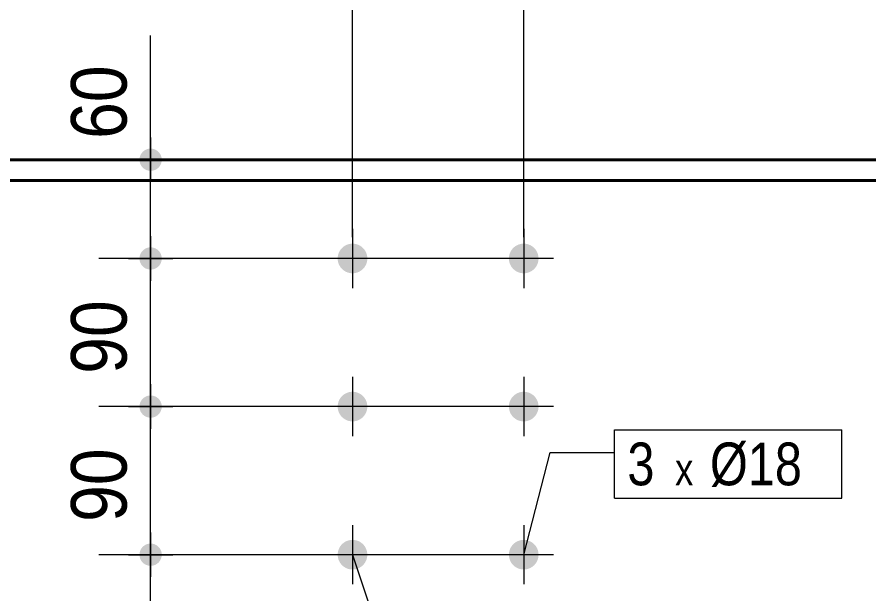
# Model space of a CAD drawing. Header units: millimetres. Extents: x 2 to 287, y 5 to 195.
# Drawn here: x 178.45 to 218.56, y 135.67 to 162.63 of the extents above; entities that cross this region are included whole.
import ezdxf

# ---------------------------------------------------------------- set-up
doc = ezdxf.new("R2010")
doc.units = ezdxf.units.MM
for name, color, linetype, lineweight in [('Boulon', 7, 'Continuous', 0), ('Cotation', 7, 'Continuous', 0), ('Désignation boulon', 3, 'Continuous', 0), ('Piece', 2, 'Continuous', 0)]:
    doc.layers.add(name, color=color, linetype=linetype, lineweight=lineweight)
doc.styles.add('ARIAL', font='ARIAL.TTF')
doc.styles.add('COMIC_SANS_MS', font='COMIC.TTF')

# ---------------------------------------------------------------- blocks, each defined once
blk = doc.blocks.new('*A3')
at = {"layer": 'Boulon'}
for points in [[(201.421, 151.382), (201.423, 151.416), (201.428, 151.449), (201.433, 151.483), (201.441, 151.516), (201.45, 151.549), (201.461, 151.581), (201.473, 151.613), (201.487, 151.644), (201.502, 151.674), (201.519, 151.704), (201.537, 151.733), (201.556, 151.76), (201.577, 151.787), (201.599, 151.813), (201.623, 151.837), (201.648, 151.861), (201.673, 151.883), (201.7, 151.904), (201.728, 151.924), (201.757, 151.942), (201.786, 151.958), (201.816, 151.974), (201.848, 151.987), (201.879, 152), (201.911, 152.01), (201.944, 152.019), (201.977, 152.027), (202.011, 152.033), (202.045, 152.037), (202.078, 152.039), (202.112, 152.04), (202.146, 152.039), (202.18, 152.037), (202.214, 152.033), (202.248, 152.027), (202.281, 152.019), (202.313, 152.01), (202.346, 152), (202.377, 151.987), (202.408, 151.974), (202.439, 151.958), (202.468, 151.942), (202.497, 151.924), (202.525, 151.904), (202.552, 151.883), (202.577, 151.861), (202.602, 151.837), (202.625, 151.813), (202.648, 151.787), (202.669, 151.76), (202.688, 151.733), (202.706, 151.704), (202.723, 151.674), (202.738, 151.644), (202.752, 151.613), (202.764, 151.581), (202.775, 151.549), (202.784, 151.516), (202.791, 151.483), (202.797, 151.449), (202.801, 151.416), (202.804, 151.382), (202.805, 151.348), (202.804, 151.314), (202.801, 151.28), (202.797, 151.246), (202.791, 151.213), (202.784, 151.18), (202.775, 151.147), (202.764, 151.115), (202.752, 151.083), (202.738, 151.052), (202.723, 151.022), (202.706, 150.992), (202.688, 150.963), (202.669, 150.935), (202.648, 150.909), (202.625, 150.883), (202.602, 150.858), (202.577, 150.835), (202.552, 150.813), (202.525, 150.792), (202.497, 150.772), (202.468, 150.754), (202.439, 150.737), (202.408, 150.722), (202.377, 150.708), (202.346, 150.696), (202.313, 150.685), (202.281, 150.676), (202.248, 150.669), (202.214, 150.663), (202.18, 150.659), (202.146, 150.656), (202.112, 150.656), (202.078, 150.656), (202.045, 150.659), (202.011, 150.663), (201.977, 150.669), (201.944, 150.676), (201.911, 150.685), (201.879, 150.696), (201.848, 150.708), (201.816, 150.722), (201.786, 150.737), (201.757, 150.754), (201.728, 150.772), (201.7, 150.792), (201.673, 150.813), (201.648, 150.835), (201.623, 150.858), (201.599, 150.883), (201.577, 150.909), (201.556, 150.935), (201.537, 150.963), (201.519, 150.992), (201.502, 151.022), (201.487, 151.052), (201.473, 151.083), (201.461, 151.115), (201.45, 151.147), (201.441, 151.18), (201.433, 151.213), (201.428, 151.246), (201.423, 151.28), (201.421, 151.314), (201.42, 151.348)], [(201.421, 144.459), (201.423, 144.493), (201.428, 144.526), (201.433, 144.56), (201.441, 144.593), (201.45, 144.626), (201.461, 144.658), (201.473, 144.69), (201.487, 144.721), (201.502, 144.751), (201.519, 144.781), (201.537, 144.809), (201.556, 144.837), (201.577, 144.864), (201.599, 144.89), (201.623, 144.914), (201.648, 144.938), (201.673, 144.96), (201.7, 144.981), (201.728, 145), (201.757, 145.019), (201.786, 145.035), (201.816, 145.051), (201.848, 145.064), (201.879, 145.077), (201.911, 145.087), (201.944, 145.096), (201.977, 145.104), (202.011, 145.11), (202.045, 145.114), (202.078, 145.116), (202.112, 145.117), (202.146, 145.116), (202.18, 145.114), (202.214, 145.11), (202.248, 145.104), (202.281, 145.096), (202.313, 145.087), (202.346, 145.077), (202.377, 145.064), (202.408, 145.051), (202.439, 145.035), (202.468, 145.019), (202.497, 145), (202.525, 144.981), (202.552, 144.96), (202.577, 144.938), (202.602, 144.914), (202.625, 144.89), (202.648, 144.864), (202.669, 144.837), (202.688, 144.809), (202.706, 144.781), (202.723, 144.751), (202.738, 144.721), (202.752, 144.69), (202.764, 144.658), (202.775, 144.626), (202.784, 144.593), (202.791, 144.56), (202.797, 144.526), (202.801, 144.493), (202.804, 144.459), (202.805, 144.425), (202.804, 144.391), (202.801, 144.357), (202.797, 144.323), (202.791, 144.29), (202.784, 144.257), (202.775, 144.224), (202.764, 144.192), (202.752, 144.16), (202.738, 144.129), (202.723, 144.098), (202.706, 144.069), (202.688, 144.04), (202.669, 144.012), (202.648, 143.986), (202.625, 143.96), (202.602, 143.935), (202.577, 143.912), (202.552, 143.89), (202.525, 143.869), (202.497, 143.849), (202.468, 143.831), (202.439, 143.814), (202.408, 143.799), (202.377, 143.785), (202.346, 143.773), (202.313, 143.762), (202.281, 143.753), (202.248, 143.746), (202.214, 143.74), (202.18, 143.736), (202.146, 143.733), (202.112, 143.732), (202.078, 143.733), (202.045, 143.736), (202.011, 143.74), (201.977, 143.746), (201.944, 143.753), (201.911, 143.762), (201.879, 143.773), (201.848, 143.785), (201.816, 143.799), (201.786, 143.814), (201.757, 143.831), (201.728, 143.849), (201.7, 143.869), (201.673, 143.89), (201.648, 143.912), (201.623, 143.935), (201.599, 143.96), (201.577, 143.986), (201.556, 144.012), (201.537, 144.04), (201.519, 144.069), (201.502, 144.098), (201.487, 144.129), (201.473, 144.16), (201.461, 144.192), (201.45, 144.224), (201.441, 144.257), (201.433, 144.29), (201.428, 144.323), (201.423, 144.357), (201.421, 144.391), (201.42, 144.425)], [(201.421, 137.536), (201.423, 137.57), (201.428, 137.603), (201.433, 137.637), (201.441, 137.67), (201.45, 137.703), (201.461, 137.735), (201.473, 137.767), (201.487, 137.798), (201.502, 137.828), (201.519, 137.858), (201.537, 137.886), (201.556, 137.914), (201.577, 137.941), (201.599, 137.967), (201.623, 137.991), (201.648, 138.015), (201.673, 138.037), (201.7, 138.058), (201.728, 138.077), (201.757, 138.096), (201.786, 138.112), (201.816, 138.128), (201.848, 138.141), (201.879, 138.154), (201.911, 138.164), (201.944, 138.173), (201.977, 138.181), (202.011, 138.187), (202.045, 138.191), (202.078, 138.193), (202.112, 138.194), (202.146, 138.193), (202.18, 138.191), (202.214, 138.187), (202.248, 138.181), (202.281, 138.173), (202.313, 138.164), (202.346, 138.154), (202.377, 138.141), (202.408, 138.128), (202.439, 138.112), (202.468, 138.096), (202.497, 138.077), (202.525, 138.058), (202.552, 138.037), (202.577, 138.015), (202.602, 137.991), (202.625, 137.967), (202.648, 137.941), (202.669, 137.914), (202.688, 137.886), (202.706, 137.858), (202.723, 137.828), (202.738, 137.798), (202.752, 137.767), (202.764, 137.735), (202.775, 137.703), (202.784, 137.67), (202.791, 137.637), (202.797, 137.603), (202.801, 137.57), (202.804, 137.536), (202.805, 137.502), (202.804, 137.468), (202.801, 137.434), (202.797, 137.4), (202.791, 137.367), (202.784, 137.334), (202.775, 137.301), (202.764, 137.268), (202.752, 137.237), (202.738, 137.206), (202.723, 137.175), (202.706, 137.146), (202.688, 137.117), (202.669, 137.089), (202.648, 137.063), (202.625, 137.037), (202.602, 137.012), (202.577, 136.989), (202.552, 136.967), (202.525, 136.946), (202.497, 136.926), (202.468, 136.908), (202.439, 136.891), (202.408, 136.876), (202.377, 136.862), (202.346, 136.85), (202.313, 136.839), (202.281, 136.83), (202.248, 136.823), (202.214, 136.817), (202.18, 136.813), (202.146, 136.81), (202.112, 136.809), (202.078, 136.81), (202.045, 136.813), (202.011, 136.817), (201.977, 136.823), (201.944, 136.83), (201.911, 136.839), (201.879, 136.85), (201.848, 136.862), (201.816, 136.876), (201.786, 136.891), (201.757, 136.908), (201.728, 136.926), (201.7, 136.946), (201.673, 136.967), (201.648, 136.989), (201.623, 137.012), (201.599, 137.037), (201.577, 137.063), (201.556, 137.089), (201.537, 137.117), (201.519, 137.146), (201.502, 137.175), (201.487, 137.206), (201.473, 137.237), (201.461, 137.268), (201.45, 137.301), (201.441, 137.334), (201.433, 137.367), (201.428, 137.4), (201.423, 137.434), (201.421, 137.468), (201.42, 137.502)]]:
    blk.add_hatch(color=256, dxfattribs=at).paths.add_polyline_path(points, flags=17)
at = {"layer": 'Boulon', "linetype": 'Continuous', "lineweight": 0}
for p, q in [((202.112, 152.732), (202.112, 149.963)), ((203.497, 151.348), (200.728, 151.348)), ((202.112, 145.809), (202.112, 143.04)), ((203.497, 144.425), (200.728, 144.425)), ((202.112, 138.886), (202.112, 136.117)), ((203.497, 137.502), (200.728, 137.502))]:
    blk.add_line(p, q, dxfattribs=at)
blk = doc.blocks.new('*A4')
at = {"layer": 'Boulon'}
for points in [[(193.421, 151.382), (193.423, 151.416), (193.428, 151.449), (193.433, 151.483), (193.441, 151.516), (193.45, 151.549), (193.461, 151.581), (193.473, 151.613), (193.487, 151.644), (193.502, 151.674), (193.519, 151.704), (193.537, 151.733), (193.556, 151.76), (193.577, 151.787), (193.599, 151.813), (193.623, 151.837), (193.648, 151.861), (193.673, 151.883), (193.7, 151.904), (193.728, 151.924), (193.757, 151.942), (193.786, 151.958), (193.816, 151.974), (193.848, 151.987), (193.879, 152), (193.911, 152.01), (193.944, 152.019), (193.977, 152.027), (194.011, 152.033), (194.045, 152.037), (194.078, 152.039), (194.112, 152.04), (194.146, 152.039), (194.18, 152.037), (194.214, 152.033), (194.248, 152.027), (194.281, 152.019), (194.313, 152.01), (194.346, 152), (194.377, 151.987), (194.408, 151.974), (194.439, 151.958), (194.468, 151.942), (194.497, 151.924), (194.525, 151.904), (194.552, 151.883), (194.577, 151.861), (194.602, 151.837), (194.625, 151.813), (194.648, 151.787), (194.669, 151.76), (194.688, 151.733), (194.706, 151.704), (194.723, 151.674), (194.738, 151.644), (194.752, 151.613), (194.764, 151.581), (194.775, 151.549), (194.784, 151.516), (194.791, 151.483), (194.797, 151.449), (194.801, 151.416), (194.804, 151.382), (194.805, 151.348), (194.804, 151.314), (194.801, 151.28), (194.797, 151.246), (194.791, 151.213), (194.784, 151.18), (194.775, 151.147), (194.764, 151.115), (194.752, 151.083), (194.738, 151.052), (194.723, 151.022), (194.706, 150.992), (194.688, 150.963), (194.669, 150.935), (194.648, 150.909), (194.625, 150.883), (194.602, 150.858), (194.577, 150.835), (194.552, 150.813), (194.525, 150.792), (194.497, 150.772), (194.468, 150.754), (194.439, 150.737), (194.408, 150.722), (194.377, 150.708), (194.346, 150.696), (194.313, 150.685), (194.281, 150.676), (194.248, 150.669), (194.214, 150.663), (194.18, 150.659), (194.146, 150.656), (194.112, 150.656), (194.078, 150.656), (194.045, 150.659), (194.011, 150.663), (193.977, 150.669), (193.944, 150.676), (193.911, 150.685), (193.879, 150.696), (193.848, 150.708), (193.816, 150.722), (193.786, 150.737), (193.757, 150.754), (193.728, 150.772), (193.7, 150.792), (193.673, 150.813), (193.648, 150.835), (193.623, 150.858), (193.599, 150.883), (193.577, 150.909), (193.556, 150.935), (193.537, 150.963), (193.519, 150.992), (193.502, 151.022), (193.487, 151.052), (193.473, 151.083), (193.461, 151.115), (193.45, 151.147), (193.441, 151.18), (193.433, 151.213), (193.428, 151.246), (193.423, 151.28), (193.421, 151.314), (193.42, 151.348)], [(193.421, 144.459), (193.423, 144.493), (193.428, 144.526), (193.433, 144.56), (193.441, 144.593), (193.45, 144.626), (193.461, 144.658), (193.473, 144.69), (193.487, 144.721), (193.502, 144.751), (193.519, 144.781), (193.537, 144.809), (193.556, 144.837), (193.577, 144.864), (193.599, 144.89), (193.623, 144.914), (193.648, 144.938), (193.673, 144.96), (193.7, 144.981), (193.728, 145), (193.757, 145.019), (193.786, 145.035), (193.816, 145.051), (193.848, 145.064), (193.879, 145.077), (193.911, 145.087), (193.944, 145.096), (193.977, 145.104), (194.011, 145.11), (194.045, 145.114), (194.078, 145.116), (194.112, 145.117), (194.146, 145.116), (194.18, 145.114), (194.214, 145.11), (194.248, 145.104), (194.281, 145.096), (194.313, 145.087), (194.346, 145.077), (194.377, 145.064), (194.408, 145.051), (194.439, 145.035), (194.468, 145.019), (194.497, 145), (194.525, 144.981), (194.552, 144.96), (194.577, 144.938), (194.602, 144.914), (194.625, 144.89), (194.648, 144.864), (194.669, 144.837), (194.688, 144.809), (194.706, 144.781), (194.723, 144.751), (194.738, 144.721), (194.752, 144.69), (194.764, 144.658), (194.775, 144.626), (194.784, 144.593), (194.791, 144.56), (194.797, 144.526), (194.801, 144.493), (194.804, 144.459), (194.805, 144.425), (194.804, 144.391), (194.801, 144.357), (194.797, 144.323), (194.791, 144.29), (194.784, 144.257), (194.775, 144.224), (194.764, 144.192), (194.752, 144.16), (194.738, 144.129), (194.723, 144.098), (194.706, 144.069), (194.688, 144.04), (194.669, 144.012), (194.648, 143.986), (194.625, 143.96), (194.602, 143.935), (194.577, 143.912), (194.552, 143.89), (194.525, 143.869), (194.497, 143.849), (194.468, 143.831), (194.439, 143.814), (194.408, 143.799), (194.377, 143.785), (194.346, 143.773), (194.313, 143.762), (194.281, 143.753), (194.248, 143.746), (194.214, 143.74), (194.18, 143.736), (194.146, 143.733), (194.112, 143.732), (194.078, 143.733), (194.045, 143.736), (194.011, 143.74), (193.977, 143.746), (193.944, 143.753), (193.911, 143.762), (193.879, 143.773), (193.848, 143.785), (193.816, 143.799), (193.786, 143.814), (193.757, 143.831), (193.728, 143.849), (193.7, 143.869), (193.673, 143.89), (193.648, 143.912), (193.623, 143.935), (193.599, 143.96), (193.577, 143.986), (193.556, 144.012), (193.537, 144.04), (193.519, 144.069), (193.502, 144.098), (193.487, 144.129), (193.473, 144.16), (193.461, 144.192), (193.45, 144.224), (193.441, 144.257), (193.433, 144.29), (193.428, 144.323), (193.423, 144.357), (193.421, 144.391), (193.42, 144.425)], [(193.421, 137.536), (193.423, 137.57), (193.428, 137.603), (193.433, 137.637), (193.441, 137.67), (193.45, 137.703), (193.461, 137.735), (193.473, 137.767), (193.487, 137.798), (193.502, 137.828), (193.519, 137.858), (193.537, 137.886), (193.556, 137.914), (193.577, 137.941), (193.599, 137.967), (193.623, 137.991), (193.648, 138.015), (193.673, 138.037), (193.7, 138.058), (193.728, 138.077), (193.757, 138.096), (193.786, 138.112), (193.816, 138.128), (193.848, 138.141), (193.879, 138.154), (193.911, 138.164), (193.944, 138.173), (193.977, 138.181), (194.011, 138.187), (194.045, 138.191), (194.078, 138.193), (194.112, 138.194), (194.146, 138.193), (194.18, 138.191), (194.214, 138.187), (194.248, 138.181), (194.281, 138.173), (194.313, 138.164), (194.346, 138.154), (194.377, 138.141), (194.408, 138.128), (194.439, 138.112), (194.468, 138.096), (194.497, 138.077), (194.525, 138.058), (194.552, 138.037), (194.577, 138.015), (194.602, 137.991), (194.625, 137.967), (194.648, 137.941), (194.669, 137.914), (194.688, 137.886), (194.706, 137.858), (194.723, 137.828), (194.738, 137.798), (194.752, 137.767), (194.764, 137.735), (194.775, 137.703), (194.784, 137.67), (194.791, 137.637), (194.797, 137.603), (194.801, 137.57), (194.804, 137.536), (194.805, 137.502), (194.804, 137.468), (194.801, 137.434), (194.797, 137.4), (194.791, 137.367), (194.784, 137.334), (194.775, 137.301), (194.764, 137.268), (194.752, 137.237), (194.738, 137.206), (194.723, 137.175), (194.706, 137.146), (194.688, 137.117), (194.669, 137.089), (194.648, 137.063), (194.625, 137.037), (194.602, 137.012), (194.577, 136.989), (194.552, 136.967), (194.525, 136.946), (194.497, 136.926), (194.468, 136.908), (194.439, 136.891), (194.408, 136.876), (194.377, 136.862), (194.346, 136.85), (194.313, 136.839), (194.281, 136.83), (194.248, 136.823), (194.214, 136.817), (194.18, 136.813), (194.146, 136.81), (194.112, 136.809), (194.078, 136.81), (194.045, 136.813), (194.011, 136.817), (193.977, 136.823), (193.944, 136.83), (193.911, 136.839), (193.879, 136.85), (193.848, 136.862), (193.816, 136.876), (193.786, 136.891), (193.757, 136.908), (193.728, 136.926), (193.7, 136.946), (193.673, 136.967), (193.648, 136.989), (193.623, 137.012), (193.599, 137.037), (193.577, 137.063), (193.556, 137.089), (193.537, 137.117), (193.519, 137.146), (193.502, 137.175), (193.487, 137.206), (193.473, 137.237), (193.461, 137.268), (193.45, 137.301), (193.441, 137.334), (193.433, 137.367), (193.428, 137.4), (193.423, 137.434), (193.421, 137.468), (193.42, 137.502)]]:
    blk.add_hatch(color=256, dxfattribs=at).paths.add_polyline_path(points, flags=17)
at = {"layer": 'Boulon', "linetype": 'Continuous', "lineweight": 0}
for p, q in [((194.112, 152.732), (194.112, 149.963)), ((195.497, 151.348), (192.728, 151.348)), ((194.112, 145.809), (194.112, 143.04)), ((195.497, 144.425), (192.728, 144.425)), ((194.112, 138.886), (194.112, 136.117)), ((195.497, 137.502), (192.728, 137.502))]:
    blk.add_line(p, q, dxfattribs=at)
blk = doc.blocks.new('*A11')
at = {"layer": 'Piece', "color": 2, "linetype": 'Continuous', "lineweight": 40}
for p, q in [((218.562957, 155.963263), (177.661971, 155.963263)), ((218.562957, 154.98634), (177.661971, 154.98634))]:
    blk.add_line(p, q, dxfattribs=at)
blk = doc.blocks.new('*A33')
at = {"layer": 'Cotation'}
for points in [[(184.654, 136.982), (184.629, 136.984), (184.604, 136.987), (184.579, 136.992), (184.554, 136.997), (184.529, 137.004), (184.505, 137.012), (184.481, 137.021), (184.458, 137.032), (184.435, 137.043), (184.413, 137.056), (184.391, 137.069), (184.37, 137.084), (184.35, 137.1), (184.331, 137.116), (184.312, 137.134), (184.295, 137.153), (184.278, 137.172), (184.262, 137.192), (184.248, 137.213), (184.234, 137.234), (184.221, 137.257), (184.21, 137.279), (184.2, 137.303), (184.19, 137.327), (184.182, 137.351), (184.176, 137.375), (184.17, 137.4), (184.166, 137.425), (184.163, 137.451), (184.161, 137.476), (184.16, 137.502), (184.161, 137.527), (184.163, 137.553), (184.166, 137.578), (184.17, 137.603), (184.176, 137.628), (184.182, 137.653), (184.19, 137.677), (184.2, 137.701), (184.21, 137.724), (184.221, 137.747), (184.234, 137.769), (184.248, 137.791), (184.262, 137.811), (184.278, 137.832), (184.295, 137.851), (184.312, 137.869), (184.331, 137.887), (184.35, 137.904), (184.37, 137.919), (184.391, 137.934), (184.413, 137.948), (184.435, 137.96), (184.458, 137.972), (184.481, 137.982), (184.505, 137.991), (184.529, 137.999), (184.554, 138.006), (184.579, 138.012), (184.604, 138.016), (184.629, 138.019), (184.654, 138.021), (184.68, 138.022), (184.706, 138.021), (184.731, 138.019), (184.756, 138.016), (184.781, 138.012), (184.806, 138.006), (184.831, 137.999), (184.855, 137.991), (184.879, 137.982), (184.902, 137.972), (184.925, 137.96), (184.947, 137.948), (184.969, 137.934), (184.99, 137.919), (185.01, 137.904), (185.029, 137.887), (185.048, 137.869), (185.065, 137.851), (185.082, 137.832), (185.098, 137.811), (185.112, 137.791), (185.126, 137.769), (185.139, 137.747), (185.15, 137.724), (185.16, 137.701), (185.17, 137.677), (185.178, 137.653), (185.184, 137.628), (185.19, 137.603), (185.194, 137.578), (185.197, 137.553), (185.199, 137.527), (185.2, 137.502), (185.199, 137.476), (185.197, 137.451), (185.194, 137.425), (185.19, 137.4), (185.184, 137.375), (185.178, 137.351), (185.17, 137.327), (185.16, 137.303), (185.15, 137.279), (185.139, 137.257), (185.126, 137.234), (185.112, 137.213), (185.098, 137.192), (185.082, 137.172), (185.065, 137.153), (185.048, 137.134), (185.029, 137.116), (185.01, 137.1), (184.99, 137.084), (184.969, 137.069), (184.947, 137.056), (184.925, 137.043), (184.902, 137.032), (184.879, 137.021), (184.855, 137.012), (184.831, 137.004), (184.806, 136.997), (184.781, 136.992), (184.756, 136.987), (184.731, 136.984), (184.706, 136.982), (184.68, 136.982)], [(184.654, 127.752), (184.629, 127.753), (184.604, 127.757), (184.579, 127.761), (184.554, 127.767), (184.529, 127.773), (184.505, 127.781), (184.481, 127.791), (184.458, 127.801), (184.435, 127.812), (184.413, 127.825), (184.391, 127.839), (184.37, 127.853), (184.35, 127.869), (184.331, 127.886), (184.312, 127.903), (184.295, 127.922), (184.278, 127.941), (184.262, 127.961), (184.248, 127.982), (184.234, 128.004), (184.221, 128.026), (184.21, 128.049), (184.2, 128.072), (184.19, 128.096), (184.182, 128.12), (184.176, 128.145), (184.17, 128.17), (184.166, 128.195), (184.163, 128.22), (184.161, 128.245), (184.16, 128.271), (184.161, 128.296), (184.163, 128.322), (184.166, 128.347), (184.17, 128.372), (184.176, 128.397), (184.182, 128.422), (184.19, 128.446), (184.2, 128.47), (184.21, 128.493), (184.221, 128.516), (184.234, 128.538), (184.248, 128.56), (184.262, 128.581), (184.278, 128.601), (184.295, 128.62), (184.312, 128.639), (184.331, 128.656), (184.35, 128.673), (184.37, 128.689), (184.391, 128.703), (184.413, 128.717), (184.435, 128.73), (184.458, 128.741), (184.481, 128.751), (184.505, 128.761), (184.529, 128.769), (184.554, 128.775), (184.579, 128.781), (184.604, 128.785), (184.629, 128.788), (184.654, 128.79), (184.68, 128.791), (184.706, 128.79), (184.731, 128.788), (184.756, 128.785), (184.781, 128.781), (184.806, 128.775), (184.831, 128.769), (184.855, 128.761), (184.879, 128.751), (184.902, 128.741), (184.925, 128.73), (184.947, 128.717), (184.969, 128.703), (184.99, 128.689), (185.01, 128.673), (185.029, 128.656), (185.048, 128.639), (185.065, 128.62), (185.082, 128.601), (185.098, 128.581), (185.112, 128.56), (185.126, 128.538), (185.139, 128.516), (185.15, 128.493), (185.16, 128.47), (185.17, 128.446), (185.178, 128.422), (185.184, 128.397), (185.19, 128.372), (185.194, 128.347), (185.197, 128.322), (185.199, 128.296), (185.2, 128.271), (185.199, 128.245), (185.197, 128.22), (185.194, 128.195), (185.19, 128.17), (185.184, 128.145), (185.178, 128.12), (185.17, 128.096), (185.16, 128.072), (185.15, 128.049), (185.139, 128.026), (185.126, 128.004), (185.112, 127.982), (185.098, 127.961), (185.082, 127.941), (185.065, 127.922), (185.048, 127.903), (185.029, 127.886), (185.01, 127.869), (184.99, 127.853), (184.969, 127.839), (184.947, 127.825), (184.925, 127.812), (184.902, 127.801), (184.879, 127.791), (184.855, 127.781), (184.831, 127.773), (184.806, 127.767), (184.781, 127.761), (184.756, 127.757), (184.731, 127.753), (184.706, 127.752), (184.68, 127.751)]]:
    blk.add_hatch(color=256, dxfattribs=at).paths.add_polyline_path(points, flags=17)
at = {"layer": 'Cotation', "linetype": 'Continuous', "lineweight": 0}
for p, q in [((184.68, 138.542), (184.68, 136.462)), ((184.68, 137.502), (184.68, 138.542)), ((201.112, 137.502), (182.26, 137.502)), ((183.64, 137.502), (185.72, 137.502)), ((184.68, 128.271), (184.68, 137.502)), ((184.68, 129.311), (184.68, 127.231)), ((193.112, 128.271), (182.26, 128.271)), ((183.64, 128.271), (185.72, 128.271)), ((184.68, 128.271), (184.68, 127.231))]:
    blk.add_line(p, q, dxfattribs=at)
at = {"layer": 'Cotation'}
for p in [(184.68, 137.502), (184.68, 128.271)]:
    blk.add_point(p, dxfattribs=at)
at = {"layer": 'Cotation', "style": 'ARIAL', "width": 0.85}
blk.add_text('120', height=2.6, rotation=90.0002, dxfattribs=at).set_placement((183.56, 129.994))
blk = doc.blocks.new('*A34')
at = {"layer": 'Cotation'}
for points in [[(184.654, 143.905), (184.629, 143.907), (184.604, 143.91), (184.579, 143.915), (184.554, 143.92), (184.529, 143.927), (184.505, 143.935), (184.481, 143.944), (184.458, 143.955), (184.435, 143.966), (184.413, 143.979), (184.391, 143.992), (184.37, 144.007), (184.35, 144.023), (184.331, 144.04), (184.312, 144.057), (184.295, 144.076), (184.278, 144.095), (184.262, 144.115), (184.248, 144.136), (184.234, 144.157), (184.221, 144.18), (184.21, 144.202), (184.2, 144.226), (184.19, 144.25), (184.182, 144.274), (184.176, 144.298), (184.17, 144.323), (184.166, 144.349), (184.163, 144.374), (184.161, 144.399), (184.16, 144.425), (184.161, 144.45), (184.163, 144.476), (184.166, 144.501), (184.17, 144.526), (184.176, 144.551), (184.182, 144.576), (184.19, 144.6), (184.2, 144.624), (184.21, 144.647), (184.221, 144.67), (184.234, 144.692), (184.248, 144.714), (184.262, 144.735), (184.278, 144.755), (184.295, 144.774), (184.312, 144.792), (184.331, 144.81), (184.35, 144.827), (184.37, 144.842), (184.391, 144.857), (184.413, 144.871), (184.435, 144.883), (184.458, 144.895), (184.481, 144.905), (184.505, 144.914), (184.529, 144.922), (184.554, 144.929), (184.579, 144.935), (184.604, 144.939), (184.629, 144.942), (184.654, 144.944), (184.68, 144.945), (184.706, 144.944), (184.731, 144.942), (184.756, 144.939), (184.781, 144.935), (184.806, 144.929), (184.831, 144.922), (184.855, 144.914), (184.879, 144.905), (184.902, 144.895), (184.925, 144.883), (184.947, 144.871), (184.969, 144.857), (184.99, 144.842), (185.01, 144.827), (185.029, 144.81), (185.048, 144.792), (185.065, 144.774), (185.082, 144.755), (185.098, 144.735), (185.112, 144.714), (185.126, 144.692), (185.139, 144.67), (185.15, 144.647), (185.16, 144.624), (185.17, 144.6), (185.178, 144.576), (185.184, 144.551), (185.19, 144.526), (185.194, 144.501), (185.197, 144.476), (185.199, 144.45), (185.2, 144.425), (185.199, 144.399), (185.197, 144.374), (185.194, 144.349), (185.19, 144.323), (185.184, 144.298), (185.178, 144.274), (185.17, 144.25), (185.16, 144.226), (185.15, 144.202), (185.139, 144.18), (185.126, 144.157), (185.112, 144.136), (185.098, 144.115), (185.082, 144.095), (185.065, 144.076), (185.048, 144.057), (185.029, 144.04), (185.01, 144.023), (184.99, 144.007), (184.969, 143.992), (184.947, 143.979), (184.925, 143.966), (184.902, 143.955), (184.879, 143.944), (184.855, 143.935), (184.831, 143.927), (184.806, 143.92), (184.781, 143.915), (184.756, 143.91), (184.731, 143.907), (184.706, 143.905), (184.68, 143.905)], [(184.654, 136.982), (184.629, 136.984), (184.604, 136.987), (184.579, 136.992), (184.554, 136.997), (184.529, 137.004), (184.505, 137.012), (184.481, 137.021), (184.458, 137.032), (184.435, 137.043), (184.413, 137.056), (184.391, 137.069), (184.37, 137.084), (184.35, 137.1), (184.331, 137.116), (184.312, 137.134), (184.295, 137.153), (184.278, 137.172), (184.262, 137.192), (184.248, 137.213), (184.234, 137.234), (184.221, 137.257), (184.21, 137.279), (184.2, 137.303), (184.19, 137.327), (184.182, 137.351), (184.176, 137.375), (184.17, 137.4), (184.166, 137.425), (184.163, 137.451), (184.161, 137.476), (184.16, 137.502), (184.161, 137.527), (184.163, 137.553), (184.166, 137.578), (184.17, 137.603), (184.176, 137.628), (184.182, 137.653), (184.19, 137.677), (184.2, 137.701), (184.21, 137.724), (184.221, 137.747), (184.234, 137.769), (184.248, 137.791), (184.262, 137.811), (184.278, 137.832), (184.295, 137.851), (184.312, 137.869), (184.331, 137.887), (184.35, 137.904), (184.37, 137.919), (184.391, 137.934), (184.413, 137.948), (184.435, 137.96), (184.458, 137.972), (184.481, 137.982), (184.505, 137.991), (184.529, 137.999), (184.554, 138.006), (184.579, 138.012), (184.604, 138.016), (184.629, 138.019), (184.654, 138.021), (184.68, 138.022), (184.706, 138.021), (184.731, 138.019), (184.756, 138.016), (184.781, 138.012), (184.806, 138.006), (184.831, 137.999), (184.855, 137.991), (184.879, 137.982), (184.902, 137.972), (184.925, 137.96), (184.947, 137.948), (184.969, 137.934), (184.99, 137.919), (185.01, 137.904), (185.029, 137.887), (185.048, 137.869), (185.065, 137.851), (185.082, 137.832), (185.098, 137.811), (185.112, 137.791), (185.126, 137.769), (185.139, 137.747), (185.15, 137.724), (185.16, 137.701), (185.17, 137.677), (185.178, 137.653), (185.184, 137.628), (185.19, 137.603), (185.194, 137.578), (185.197, 137.553), (185.199, 137.527), (185.2, 137.502), (185.199, 137.476), (185.197, 137.451), (185.194, 137.425), (185.19, 137.4), (185.184, 137.375), (185.178, 137.351), (185.17, 137.327), (185.16, 137.303), (185.15, 137.279), (185.139, 137.257), (185.126, 137.234), (185.112, 137.213), (185.098, 137.192), (185.082, 137.172), (185.065, 137.153), (185.048, 137.134), (185.029, 137.116), (185.01, 137.1), (184.99, 137.084), (184.969, 137.069), (184.947, 137.056), (184.925, 137.043), (184.902, 137.032), (184.879, 137.021), (184.855, 137.012), (184.831, 137.004), (184.806, 136.997), (184.781, 136.992), (184.756, 136.987), (184.731, 136.984), (184.706, 136.982), (184.68, 136.982)]]:
    blk.add_hatch(color=256, dxfattribs=at).paths.add_polyline_path(points, flags=17)
at = {"layer": 'Cotation', "linetype": 'Continuous', "lineweight": 0}
for p, q in [((184.68, 145.465), (184.68, 143.385)), ((184.68, 144.425), (184.68, 145.465)), ((201.112, 144.425), (182.26, 144.425)), ((183.64, 144.425), (185.72, 144.425)), ((184.68, 137.502), (184.68, 144.425)), ((184.68, 138.542), (184.68, 136.462)), ((201.112, 137.502), (182.26, 137.502)), ((183.64, 137.502), (185.72, 137.502)), ((184.68, 137.502), (184.68, 136.462))]:
    blk.add_line(p, q, dxfattribs=at)
at = {"layer": 'Cotation'}
for p in [(184.68, 144.425), (184.68, 137.502)]:
    blk.add_point(p, dxfattribs=at)
at = {"layer": 'Cotation', "style": 'ARIAL', "width": 0.85}
blk.add_text('90', height=2.6, rotation=90.0002, dxfattribs=at).set_placement((183.56, 139.035))
blk = doc.blocks.new('*A35')
at = {"layer": 'Cotation'}
for points in [[(184.654, 150.829), (184.629, 150.83), (184.604, 150.834), (184.579, 150.838), (184.554, 150.843), (184.529, 150.85), (184.505, 150.858), (184.481, 150.867), (184.458, 150.878), (184.435, 150.889), (184.413, 150.902), (184.391, 150.916), (184.37, 150.93), (184.35, 150.946), (184.331, 150.963), (184.312, 150.98), (184.295, 150.999), (184.278, 151.018), (184.262, 151.038), (184.248, 151.059), (184.234, 151.081), (184.221, 151.103), (184.21, 151.126), (184.2, 151.149), (184.19, 151.173), (184.182, 151.197), (184.176, 151.222), (184.17, 151.246), (184.166, 151.272), (184.163, 151.297), (184.161, 151.322), (184.16, 151.348), (184.161, 151.373), (184.163, 151.399), (184.166, 151.424), (184.17, 151.449), (184.176, 151.474), (184.182, 151.499), (184.19, 151.523), (184.2, 151.547), (184.21, 151.57), (184.221, 151.593), (184.234, 151.615), (184.248, 151.637), (184.262, 151.658), (184.278, 151.678), (184.295, 151.697), (184.312, 151.716), (184.331, 151.733), (184.35, 151.75), (184.37, 151.766), (184.391, 151.78), (184.413, 151.794), (184.435, 151.806), (184.458, 151.818), (184.481, 151.828), (184.505, 151.837), (184.529, 151.845), (184.554, 151.852), (184.579, 151.858), (184.604, 151.862), (184.629, 151.865), (184.654, 151.867), (184.68, 151.868), (184.706, 151.867), (184.731, 151.865), (184.756, 151.862), (184.781, 151.858), (184.806, 151.852), (184.831, 151.845), (184.855, 151.837), (184.879, 151.828), (184.902, 151.818), (184.925, 151.806), (184.947, 151.794), (184.969, 151.78), (184.99, 151.766), (185.01, 151.75), (185.029, 151.733), (185.048, 151.716), (185.065, 151.697), (185.082, 151.678), (185.098, 151.658), (185.112, 151.637), (185.126, 151.615), (185.139, 151.593), (185.15, 151.57), (185.16, 151.547), (185.17, 151.523), (185.178, 151.499), (185.184, 151.474), (185.19, 151.449), (185.194, 151.424), (185.197, 151.399), (185.199, 151.373), (185.2, 151.348), (185.199, 151.322), (185.197, 151.297), (185.194, 151.272), (185.19, 151.246), (185.184, 151.222), (185.178, 151.197), (185.17, 151.173), (185.16, 151.149), (185.15, 151.126), (185.139, 151.103), (185.126, 151.081), (185.112, 151.059), (185.098, 151.038), (185.082, 151.018), (185.065, 150.999), (185.048, 150.98), (185.029, 150.963), (185.01, 150.946), (184.99, 150.93), (184.969, 150.916), (184.947, 150.902), (184.925, 150.889), (184.902, 150.878), (184.879, 150.867), (184.855, 150.858), (184.831, 150.85), (184.806, 150.843), (184.781, 150.838), (184.756, 150.834), (184.731, 150.83), (184.706, 150.829), (184.68, 150.828)], [(184.654, 143.905), (184.629, 143.907), (184.604, 143.91), (184.579, 143.915), (184.554, 143.92), (184.529, 143.927), (184.505, 143.935), (184.481, 143.944), (184.458, 143.955), (184.435, 143.966), (184.413, 143.979), (184.391, 143.992), (184.37, 144.007), (184.35, 144.023), (184.331, 144.04), (184.312, 144.057), (184.295, 144.076), (184.278, 144.095), (184.262, 144.115), (184.248, 144.136), (184.234, 144.157), (184.221, 144.18), (184.21, 144.202), (184.2, 144.226), (184.19, 144.25), (184.182, 144.274), (184.176, 144.298), (184.17, 144.323), (184.166, 144.349), (184.163, 144.374), (184.161, 144.399), (184.16, 144.425), (184.161, 144.45), (184.163, 144.476), (184.166, 144.501), (184.17, 144.526), (184.176, 144.551), (184.182, 144.576), (184.19, 144.6), (184.2, 144.624), (184.21, 144.647), (184.221, 144.67), (184.234, 144.692), (184.248, 144.714), (184.262, 144.735), (184.278, 144.755), (184.295, 144.774), (184.312, 144.792), (184.331, 144.81), (184.35, 144.827), (184.37, 144.842), (184.391, 144.857), (184.413, 144.871), (184.435, 144.883), (184.458, 144.895), (184.481, 144.905), (184.505, 144.914), (184.529, 144.922), (184.554, 144.929), (184.579, 144.935), (184.604, 144.939), (184.629, 144.942), (184.654, 144.944), (184.68, 144.945), (184.706, 144.944), (184.731, 144.942), (184.756, 144.939), (184.781, 144.935), (184.806, 144.929), (184.831, 144.922), (184.855, 144.914), (184.879, 144.905), (184.902, 144.895), (184.925, 144.883), (184.947, 144.871), (184.969, 144.857), (184.99, 144.842), (185.01, 144.827), (185.029, 144.81), (185.048, 144.792), (185.065, 144.774), (185.082, 144.755), (185.098, 144.735), (185.112, 144.714), (185.126, 144.692), (185.139, 144.67), (185.15, 144.647), (185.16, 144.624), (185.17, 144.6), (185.178, 144.576), (185.184, 144.551), (185.19, 144.526), (185.194, 144.501), (185.197, 144.476), (185.199, 144.45), (185.2, 144.425), (185.199, 144.399), (185.197, 144.374), (185.194, 144.349), (185.19, 144.323), (185.184, 144.298), (185.178, 144.274), (185.17, 144.25), (185.16, 144.226), (185.15, 144.202), (185.139, 144.18), (185.126, 144.157), (185.112, 144.136), (185.098, 144.115), (185.082, 144.095), (185.065, 144.076), (185.048, 144.057), (185.029, 144.04), (185.01, 144.023), (184.99, 144.007), (184.969, 143.992), (184.947, 143.979), (184.925, 143.966), (184.902, 143.955), (184.879, 143.944), (184.855, 143.935), (184.831, 143.927), (184.806, 143.92), (184.781, 143.915), (184.756, 143.91), (184.731, 143.907), (184.706, 143.905), (184.68, 143.905)]]:
    blk.add_hatch(color=256, dxfattribs=at).paths.add_polyline_path(points, flags=17)
at = {"layer": 'Cotation', "linetype": 'Continuous', "lineweight": 0}
for p, q in [((184.68, 152.388), (184.68, 150.308)), ((184.68, 151.348), (184.68, 152.388)), ((201.112, 151.348), (182.26, 151.348)), ((183.64, 151.348), (185.72, 151.348)), ((184.68, 144.425), (184.68, 151.348)), ((184.68, 145.465), (184.68, 143.385)), ((201.112, 144.425), (182.26, 144.425)), ((183.64, 144.425), (185.72, 144.425)), ((184.68, 144.425), (184.68, 143.385))]:
    blk.add_line(p, q, dxfattribs=at)
at = {"layer": 'Cotation'}
for p in [(184.68, 151.348), (184.68, 144.425)]:
    blk.add_point(p, dxfattribs=at)
at = {"layer": 'Cotation', "style": 'ARIAL', "width": 0.85}
blk.add_text('90', height=2.6, rotation=90.0002, dxfattribs=at).set_placement((183.56, 145.958))
blk = doc.blocks.new('*A36')
at = {"layer": 'Cotation'}
for points in [[(184.654, 155.444), (184.629, 155.446), (184.604, 155.449), (184.579, 155.453), (184.554, 155.459), (184.529, 155.466), (184.505, 155.474), (184.481, 155.483), (184.458, 155.493), (184.435, 155.505), (184.413, 155.517), (184.391, 155.531), (184.37, 155.546), (184.35, 155.561), (184.331, 155.578), (184.312, 155.596), (184.295, 155.614), (184.278, 155.633), (184.262, 155.653), (184.248, 155.674), (184.234, 155.696), (184.221, 155.718), (184.21, 155.741), (184.2, 155.764), (184.19, 155.788), (184.182, 155.812), (184.176, 155.837), (184.17, 155.862), (184.166, 155.887), (184.163, 155.912), (184.161, 155.938), (184.16, 155.963), (184.161, 155.989), (184.163, 156.014), (184.166, 156.04), (184.17, 156.065), (184.176, 156.09), (184.182, 156.114), (184.19, 156.138), (184.2, 156.162), (184.21, 156.186), (184.221, 156.208), (184.234, 156.231), (184.248, 156.252), (184.262, 156.273), (184.278, 156.293), (184.295, 156.312), (184.312, 156.331), (184.331, 156.349), (184.35, 156.365), (184.37, 156.381), (184.391, 156.396), (184.413, 156.409), (184.435, 156.422), (184.458, 156.433), (184.481, 156.444), (184.505, 156.453), (184.529, 156.461), (184.554, 156.468), (184.579, 156.473), (184.604, 156.478), (184.629, 156.481), (184.654, 156.483), (184.68, 156.483), (184.706, 156.483), (184.731, 156.481), (184.756, 156.478), (184.781, 156.473), (184.806, 156.468), (184.831, 156.461), (184.855, 156.453), (184.879, 156.444), (184.902, 156.433), (184.925, 156.422), (184.947, 156.409), (184.969, 156.396), (184.99, 156.381), (185.01, 156.365), (185.029, 156.349), (185.048, 156.331), (185.065, 156.312), (185.082, 156.293), (185.098, 156.273), (185.112, 156.252), (185.126, 156.231), (185.139, 156.208), (185.15, 156.186), (185.16, 156.162), (185.17, 156.138), (185.178, 156.114), (185.184, 156.09), (185.19, 156.065), (185.194, 156.04), (185.197, 156.014), (185.199, 155.989), (185.2, 155.963), (185.199, 155.938), (185.197, 155.912), (185.194, 155.887), (185.19, 155.862), (185.184, 155.837), (185.178, 155.812), (185.17, 155.788), (185.16, 155.764), (185.15, 155.741), (185.139, 155.718), (185.126, 155.696), (185.112, 155.674), (185.098, 155.653), (185.082, 155.633), (185.065, 155.614), (185.048, 155.596), (185.029, 155.578), (185.01, 155.561), (184.99, 155.546), (184.969, 155.531), (184.947, 155.517), (184.925, 155.505), (184.902, 155.493), (184.879, 155.483), (184.855, 155.474), (184.831, 155.466), (184.806, 155.459), (184.781, 155.453), (184.756, 155.449), (184.731, 155.446), (184.706, 155.444), (184.68, 155.443)], [(184.654, 150.829), (184.629, 150.83), (184.604, 150.834), (184.579, 150.838), (184.554, 150.843), (184.529, 150.85), (184.505, 150.858), (184.481, 150.867), (184.458, 150.878), (184.435, 150.889), (184.413, 150.902), (184.391, 150.916), (184.37, 150.93), (184.35, 150.946), (184.331, 150.963), (184.312, 150.98), (184.295, 150.999), (184.278, 151.018), (184.262, 151.038), (184.248, 151.059), (184.234, 151.081), (184.221, 151.103), (184.21, 151.126), (184.2, 151.149), (184.19, 151.173), (184.182, 151.197), (184.176, 151.222), (184.17, 151.246), (184.166, 151.272), (184.163, 151.297), (184.161, 151.322), (184.16, 151.348), (184.161, 151.373), (184.163, 151.399), (184.166, 151.424), (184.17, 151.449), (184.176, 151.474), (184.182, 151.499), (184.19, 151.523), (184.2, 151.547), (184.21, 151.57), (184.221, 151.593), (184.234, 151.615), (184.248, 151.637), (184.262, 151.658), (184.278, 151.678), (184.295, 151.697), (184.312, 151.716), (184.331, 151.733), (184.35, 151.75), (184.37, 151.766), (184.391, 151.78), (184.413, 151.794), (184.435, 151.806), (184.458, 151.818), (184.481, 151.828), (184.505, 151.837), (184.529, 151.845), (184.554, 151.852), (184.579, 151.858), (184.604, 151.862), (184.629, 151.865), (184.654, 151.867), (184.68, 151.868), (184.706, 151.867), (184.731, 151.865), (184.756, 151.862), (184.781, 151.858), (184.806, 151.852), (184.831, 151.845), (184.855, 151.837), (184.879, 151.828), (184.902, 151.818), (184.925, 151.806), (184.947, 151.794), (184.969, 151.78), (184.99, 151.766), (185.01, 151.75), (185.029, 151.733), (185.048, 151.716), (185.065, 151.697), (185.082, 151.678), (185.098, 151.658), (185.112, 151.637), (185.126, 151.615), (185.139, 151.593), (185.15, 151.57), (185.16, 151.547), (185.17, 151.523), (185.178, 151.499), (185.184, 151.474), (185.19, 151.449), (185.194, 151.424), (185.197, 151.399), (185.199, 151.373), (185.2, 151.348), (185.199, 151.322), (185.197, 151.297), (185.194, 151.272), (185.19, 151.246), (185.184, 151.222), (185.178, 151.197), (185.17, 151.173), (185.16, 151.149), (185.15, 151.126), (185.139, 151.103), (185.126, 151.081), (185.112, 151.059), (185.098, 151.038), (185.082, 151.018), (185.065, 150.999), (185.048, 150.98), (185.029, 150.963), (185.01, 150.946), (184.99, 150.93), (184.969, 150.916), (184.947, 150.902), (184.925, 150.889), (184.902, 150.878), (184.879, 150.867), (184.855, 150.858), (184.831, 150.85), (184.806, 150.843), (184.781, 150.838), (184.756, 150.834), (184.731, 150.83), (184.706, 150.829), (184.68, 150.828)]]:
    blk.add_hatch(color=256, dxfattribs=at).paths.add_polyline_path(points, flags=17)
at = {"layer": 'Cotation', "linetype": 'Continuous', "lineweight": 0}
for p, q in [((184.68, 155.963), (184.68, 161.77)), ((184.68, 155.963), (184.68, 161.77)), ((184.68, 157.003), (184.68, 154.923)), ((193.112, 155.963), (182.26, 155.963)), ((183.64, 155.963), (185.72, 155.963)), ((184.68, 151.348), (184.68, 155.963)), ((184.68, 152.388), (184.68, 150.308)), ((201.112, 151.348), (182.26, 151.348)), ((183.64, 151.348), (185.72, 151.348)), ((184.68, 151.348), (184.68, 150.308))]:
    blk.add_line(p, q, dxfattribs=at)
at = {"layer": 'Cotation'}
for p in [(184.68, 155.963), (184.68, 151.348)]:
    blk.add_point(p, dxfattribs=at)
at = {"layer": 'Cotation', "style": 'ARIAL', "width": 0.85}
blk.add_text('60', height=2.6, rotation=90.0002, dxfattribs=at).set_placement((183.56, 156.938))
blk = doc.blocks.new('*A53')
at = {"layer": 'Cotation'}
for points in [[(161.086, 165.598), (161.061, 165.6), (161.035, 165.603), (161.01, 165.607), (160.985, 165.613), (160.961, 165.62), (160.936, 165.628), (160.912, 165.637), (160.889, 165.647), (160.866, 165.659), (160.844, 165.671), (160.823, 165.685), (160.802, 165.699), (160.782, 165.715), (160.762, 165.732), (160.744, 165.749), (160.726, 165.768), (160.71, 165.787), (160.694, 165.807), (160.679, 165.828), (160.665, 165.85), (160.653, 165.872), (160.641, 165.895), (160.631, 165.918), (160.622, 165.942), (160.614, 165.966), (160.607, 165.991), (160.601, 166.016), (160.597, 166.041), (160.594, 166.066), (160.592, 166.092), (160.591, 166.117), (160.592, 166.143), (160.594, 166.168), (160.597, 166.193), (160.601, 166.219), (160.607, 166.243), (160.614, 166.268), (160.622, 166.292), (160.631, 166.316), (160.641, 166.339), (160.653, 166.362), (160.665, 166.384), (160.679, 166.406), (160.694, 166.427), (160.71, 166.447), (160.726, 166.466), (160.744, 166.485), (160.762, 166.502), (160.782, 166.519), (160.802, 166.535), (160.823, 166.549), (160.844, 166.563), (160.866, 166.576), (160.889, 166.587), (160.912, 166.598), (160.936, 166.607), (160.961, 166.615), (160.985, 166.622), (161.01, 166.627), (161.035, 166.631), (161.061, 166.635), (161.086, 166.636), (161.111, 166.637), (161.137, 166.636), (161.162, 166.635), (161.188, 166.631), (161.213, 166.627), (161.238, 166.622), (161.262, 166.615), (161.287, 166.607), (161.31, 166.598), (161.334, 166.587), (161.357, 166.576), (161.379, 166.563), (161.4, 166.549), (161.421, 166.535), (161.441, 166.519), (161.461, 166.502), (161.479, 166.485), (161.497, 166.466), (161.513, 166.447), (161.529, 166.427), (161.544, 166.406), (161.557, 166.384), (161.57, 166.362), (161.582, 166.339), (161.592, 166.316), (161.601, 166.292), (161.609, 166.268), (161.616, 166.243), (161.621, 166.219), (161.626, 166.193), (161.629, 166.168), (161.631, 166.143), (161.631, 166.117), (161.631, 166.092), (161.629, 166.066), (161.626, 166.041), (161.621, 166.016), (161.616, 165.991), (161.609, 165.966), (161.601, 165.942), (161.592, 165.918), (161.582, 165.895), (161.57, 165.872), (161.557, 165.85), (161.544, 165.828), (161.529, 165.807), (161.513, 165.787), (161.497, 165.768), (161.479, 165.749), (161.461, 165.732), (161.441, 165.715), (161.421, 165.699), (161.4, 165.685), (161.379, 165.671), (161.357, 165.659), (161.334, 165.647), (161.31, 165.637), (161.287, 165.628), (161.262, 165.62), (161.238, 165.613), (161.213, 165.607), (161.188, 165.603), (161.162, 165.6), (161.137, 165.598), (161.111, 165.597)], [(194.087, 165.598), (194.061, 165.6), (194.036, 165.603), (194.011, 165.607), (193.986, 165.613), (193.962, 165.62), (193.937, 165.628), (193.913, 165.637), (193.89, 165.647), (193.867, 165.659), (193.845, 165.671), (193.824, 165.685), (193.803, 165.699), (193.783, 165.715), (193.763, 165.732), (193.745, 165.749), (193.727, 165.768), (193.71, 165.787), (193.695, 165.807), (193.68, 165.828), (193.666, 165.85), (193.654, 165.872), (193.642, 165.895), (193.632, 165.918), (193.623, 165.942), (193.615, 165.966), (193.608, 165.991), (193.602, 166.016), (193.598, 166.041), (193.595, 166.066), (193.593, 166.092), (193.592, 166.117), (193.593, 166.143), (193.595, 166.168), (193.598, 166.193), (193.602, 166.219), (193.608, 166.243), (193.615, 166.268), (193.623, 166.292), (193.632, 166.316), (193.642, 166.339), (193.654, 166.362), (193.666, 166.384), (193.68, 166.406), (193.695, 166.427), (193.71, 166.447), (193.727, 166.466), (193.745, 166.485), (193.763, 166.502), (193.783, 166.519), (193.803, 166.535), (193.824, 166.549), (193.845, 166.563), (193.867, 166.576), (193.89, 166.587), (193.913, 166.598), (193.937, 166.607), (193.962, 166.615), (193.986, 166.622), (194.011, 166.627), (194.036, 166.631), (194.061, 166.635), (194.087, 166.636), (194.112, 166.637), (194.138, 166.636), (194.163, 166.635), (194.189, 166.631), (194.214, 166.627), (194.239, 166.622), (194.263, 166.615), (194.288, 166.607), (194.311, 166.598), (194.335, 166.587), (194.358, 166.576), (194.38, 166.563), (194.401, 166.549), (194.422, 166.535), (194.442, 166.519), (194.462, 166.502), (194.48, 166.485), (194.498, 166.466), (194.514, 166.447), (194.53, 166.427), (194.545, 166.406), (194.558, 166.384), (194.571, 166.362), (194.583, 166.339), (194.593, 166.316), (194.602, 166.292), (194.61, 166.268), (194.617, 166.243), (194.622, 166.219), (194.627, 166.193), (194.63, 166.168), (194.632, 166.143), (194.632, 166.117), (194.632, 166.092), (194.63, 166.066), (194.627, 166.041), (194.622, 166.016), (194.617, 165.991), (194.61, 165.966), (194.602, 165.942), (194.593, 165.918), (194.583, 165.895), (194.571, 165.872), (194.558, 165.85), (194.545, 165.828), (194.53, 165.807), (194.514, 165.787), (194.498, 165.768), (194.48, 165.749), (194.462, 165.732), (194.442, 165.715), (194.422, 165.699), (194.401, 165.685), (194.38, 165.671), (194.358, 165.659), (194.335, 165.647), (194.311, 165.637), (194.288, 165.628), (194.263, 165.62), (194.239, 165.613), (194.214, 165.607), (194.189, 165.603), (194.163, 165.6), (194.138, 165.598), (194.112, 165.597)]]:
    blk.add_hatch(color=256, dxfattribs=at).paths.add_polyline_path(points, flags=17)
at = {"layer": 'Cotation', "linetype": 'Continuous', "lineweight": 0}
for p, q in [((161.111, 152.348), (161.111, 178.611)), ((194.112, 152.348), (194.112, 174.971)), ((161.111, 167.157), (161.111, 165.077)), ((194.112, 167.157), (194.112, 165.077)), ((162.151, 166.117), (160.071, 166.117)), ((161.111, 166.117), (160.071, 166.117)), ((161.111, 166.117), (194.112, 166.117)), ((195.152, 166.117), (193.072, 166.117)), ((194.112, 166.117), (195.152, 166.117))]:
    blk.add_line(p, q, dxfattribs=at)
at = {"layer": 'Cotation'}
for p in [(161.111, 166.117), (194.112, 166.117)]:
    blk.add_point(p, dxfattribs=at)
at = {"layer": 'Cotation', "style": 'ARIAL', "width": 0.85}
blk.add_text('3826', height=2.6, rotation=90.0002, dxfattribs=at).set_placement((193.072, 167.257))
blk.add_text('720', height=2.6, dxfattribs=at).set_placement((174.719, 167.237))
blk = doc.blocks.new('*A54')
at = {"layer": 'Cotation'}
for points in [[(194.087, 165.598), (194.061, 165.6), (194.036, 165.603), (194.011, 165.607), (193.986, 165.613), (193.962, 165.62), (193.937, 165.628), (193.913, 165.637), (193.89, 165.647), (193.867, 165.659), (193.845, 165.671), (193.824, 165.685), (193.803, 165.699), (193.783, 165.715), (193.763, 165.732), (193.745, 165.749), (193.727, 165.768), (193.71, 165.787), (193.695, 165.807), (193.68, 165.828), (193.666, 165.85), (193.654, 165.872), (193.642, 165.895), (193.632, 165.918), (193.623, 165.942), (193.615, 165.966), (193.608, 165.991), (193.602, 166.016), (193.598, 166.041), (193.595, 166.066), (193.593, 166.092), (193.592, 166.117), (193.593, 166.143), (193.595, 166.168), (193.598, 166.193), (193.602, 166.219), (193.608, 166.243), (193.615, 166.268), (193.623, 166.292), (193.632, 166.316), (193.642, 166.339), (193.654, 166.362), (193.666, 166.384), (193.68, 166.406), (193.695, 166.427), (193.71, 166.447), (193.727, 166.466), (193.745, 166.485), (193.763, 166.502), (193.783, 166.519), (193.803, 166.535), (193.824, 166.549), (193.845, 166.563), (193.867, 166.576), (193.89, 166.587), (193.913, 166.598), (193.937, 166.607), (193.962, 166.615), (193.986, 166.622), (194.011, 166.627), (194.036, 166.631), (194.061, 166.635), (194.087, 166.636), (194.112, 166.637), (194.138, 166.636), (194.163, 166.635), (194.189, 166.631), (194.214, 166.627), (194.239, 166.622), (194.263, 166.615), (194.288, 166.607), (194.311, 166.598), (194.335, 166.587), (194.358, 166.576), (194.38, 166.563), (194.401, 166.549), (194.422, 166.535), (194.442, 166.519), (194.462, 166.502), (194.48, 166.485), (194.498, 166.466), (194.514, 166.447), (194.53, 166.427), (194.545, 166.406), (194.558, 166.384), (194.571, 166.362), (194.583, 166.339), (194.593, 166.316), (194.602, 166.292), (194.61, 166.268), (194.617, 166.243), (194.622, 166.219), (194.627, 166.193), (194.63, 166.168), (194.632, 166.143), (194.632, 166.117), (194.632, 166.092), (194.63, 166.066), (194.627, 166.041), (194.622, 166.016), (194.617, 165.991), (194.61, 165.966), (194.602, 165.942), (194.593, 165.918), (194.583, 165.895), (194.571, 165.872), (194.558, 165.85), (194.545, 165.828), (194.53, 165.807), (194.514, 165.787), (194.498, 165.768), (194.48, 165.749), (194.462, 165.732), (194.442, 165.715), (194.422, 165.699), (194.401, 165.685), (194.38, 165.671), (194.358, 165.659), (194.335, 165.647), (194.311, 165.637), (194.288, 165.628), (194.263, 165.62), (194.239, 165.613), (194.214, 165.607), (194.189, 165.603), (194.163, 165.6), (194.138, 165.598), (194.112, 165.597)], [(202.087, 165.598), (202.061, 165.6), (202.036, 165.603), (202.011, 165.607), (201.986, 165.613), (201.962, 165.62), (201.937, 165.628), (201.913, 165.637), (201.89, 165.647), (201.867, 165.659), (201.845, 165.671), (201.824, 165.685), (201.803, 165.699), (201.783, 165.715), (201.763, 165.732), (201.745, 165.749), (201.727, 165.768), (201.71, 165.787), (201.695, 165.807), (201.68, 165.828), (201.666, 165.85), (201.654, 165.872), (201.642, 165.895), (201.632, 165.918), (201.623, 165.942), (201.615, 165.966), (201.608, 165.991), (201.602, 166.016), (201.598, 166.041), (201.595, 166.066), (201.593, 166.092), (201.592, 166.117), (201.593, 166.143), (201.595, 166.168), (201.598, 166.193), (201.602, 166.219), (201.608, 166.243), (201.615, 166.268), (201.623, 166.292), (201.632, 166.316), (201.642, 166.339), (201.654, 166.362), (201.666, 166.384), (201.68, 166.406), (201.695, 166.427), (201.71, 166.447), (201.727, 166.466), (201.745, 166.485), (201.763, 166.502), (201.783, 166.519), (201.803, 166.535), (201.824, 166.549), (201.845, 166.563), (201.867, 166.576), (201.89, 166.587), (201.913, 166.598), (201.937, 166.607), (201.962, 166.615), (201.986, 166.622), (202.011, 166.627), (202.036, 166.631), (202.061, 166.635), (202.087, 166.636), (202.112, 166.637), (202.138, 166.636), (202.163, 166.635), (202.189, 166.631), (202.214, 166.627), (202.239, 166.622), (202.263, 166.615), (202.288, 166.607), (202.311, 166.598), (202.335, 166.587), (202.358, 166.576), (202.38, 166.563), (202.401, 166.549), (202.422, 166.535), (202.442, 166.519), (202.462, 166.502), (202.48, 166.485), (202.498, 166.466), (202.514, 166.447), (202.53, 166.427), (202.545, 166.406), (202.558, 166.384), (202.571, 166.362), (202.583, 166.339), (202.593, 166.316), (202.602, 166.292), (202.61, 166.268), (202.617, 166.243), (202.622, 166.219), (202.627, 166.193), (202.63, 166.168), (202.632, 166.143), (202.632, 166.117), (202.632, 166.092), (202.63, 166.066), (202.627, 166.041), (202.622, 166.016), (202.617, 165.991), (202.61, 165.966), (202.602, 165.942), (202.593, 165.918), (202.583, 165.895), (202.571, 165.872), (202.558, 165.85), (202.545, 165.828), (202.53, 165.807), (202.514, 165.787), (202.498, 165.768), (202.48, 165.749), (202.462, 165.732), (202.442, 165.715), (202.422, 165.699), (202.401, 165.685), (202.38, 165.671), (202.358, 165.659), (202.335, 165.647), (202.311, 165.637), (202.288, 165.628), (202.263, 165.62), (202.239, 165.613), (202.214, 165.607), (202.189, 165.603), (202.163, 165.6), (202.138, 165.598), (202.112, 165.597)]]:
    blk.add_hatch(color=256, dxfattribs=at).paths.add_polyline_path(points, flags=17)
at = {"layer": 'Cotation', "linetype": 'Continuous', "lineweight": 0}
for p, q in [((202.112, 152.348), (202.112, 178.611)), ((194.112, 152.348), (194.112, 174.971)), ((194.112, 167.157), (194.112, 165.077)), ((202.112, 167.157), (202.112, 165.077)), ((195.152, 166.117), (193.072, 166.117)), ((194.112, 166.117), (193.072, 166.117)), ((194.112, 166.117), (202.112, 166.117)), ((203.152, 166.117), (201.072, 166.117)), ((202.112, 166.117), (203.152, 166.117))]:
    blk.add_line(p, q, dxfattribs=at)
at = {"layer": 'Cotation'}
for p in [(194.112, 166.117), (202.112, 166.117)]:
    blk.add_point(p, dxfattribs=at)
at = {"layer": 'Cotation', "style": 'ARIAL', "width": 0.85}
blk.add_text('3930', height=2.6, rotation=90.0002, dxfattribs=at).set_placement((201.072, 170.897))
blk.add_text('104', height=2.6, dxfattribs=at).set_placement((195.22, 167.237))
blk = doc.blocks.new('*A55')
at = {"layer": 'Cotation', "linetype": 'Continuous', "lineweight": 0}
blk.add_line((202.112, 152.348), (202.112, 178.611), dxfattribs=at)
blk = doc.blocks.new('*A56')
at = {"layer": 'Désignation boulon', "linetype": 'Continuous', "lineweight": 0}
for p, q in [((194.112465, 137.501725), (195.355065, 133.792458)), ((198.355065, 134.859125), (208.97069, 134.859125)), ((198.355065, 131.659125), (198.355065, 134.859125)), ((208.97069, 131.659125), (208.97069, 134.859125)), ((195.355065, 133.792458), (198.355065, 133.792458)), ((198.355065, 131.659125), (208.97069, 131.659125))]:
    blk.add_line(p, q, dxfattribs=at)
at = {"layer": 'Désignation boulon', "style": 'COMIC_SANS_MS', "width": 0.85}
for s, height, p in [('3', 2, (198.955065, 132.259125)), ('Ø18', 2, (202.813658, 132.259125)), ('x', 1.5, (201.182994, 132.259125))]:
    blk.add_text(s, height=height, dxfattribs=at).set_placement(p)
blk = doc.blocks.new('*A64')
at = {"layer": 'Désignation boulon', "linetype": 'Continuous', "lineweight": 0}
for p, q in [((206.355065, 143.344325), (216.97069, 143.344325)), ((206.355065, 140.144325), (206.355065, 143.344325)), ((216.97069, 140.144325), (216.97069, 143.344325)), ((202.112465, 137.501725), (203.355065, 142.277658)), ((203.355065, 142.277658), (206.355065, 142.277658)), ((206.355065, 140.144325), (216.97069, 140.144325))]:
    blk.add_line(p, q, dxfattribs=at)
at = {"layer": 'Désignation boulon', "style": 'COMIC_SANS_MS', "width": 0.85}
for s, height, p in [('Ø18', 2, (210.813658, 140.744325)), ('3', 2, (206.955065, 140.744325)), ('x', 1.5, (209.182994, 140.744325))]:
    blk.add_text(s, height=height, dxfattribs=at).set_placement(p)

msp = doc.modelspace()

# ---------------------------------------------------------------- block references
at = {"lineweight": 0}
for name in ['*A53', '*A54', '*A55', '*A36', '*A11', '*A4', '*A3', '*A35', '*A34', '*A64', '*A33', '*A56']:
    msp.add_blockref(name, (0, 0), dxfattribs=at)

doc.saveas('drawing.dxf')
